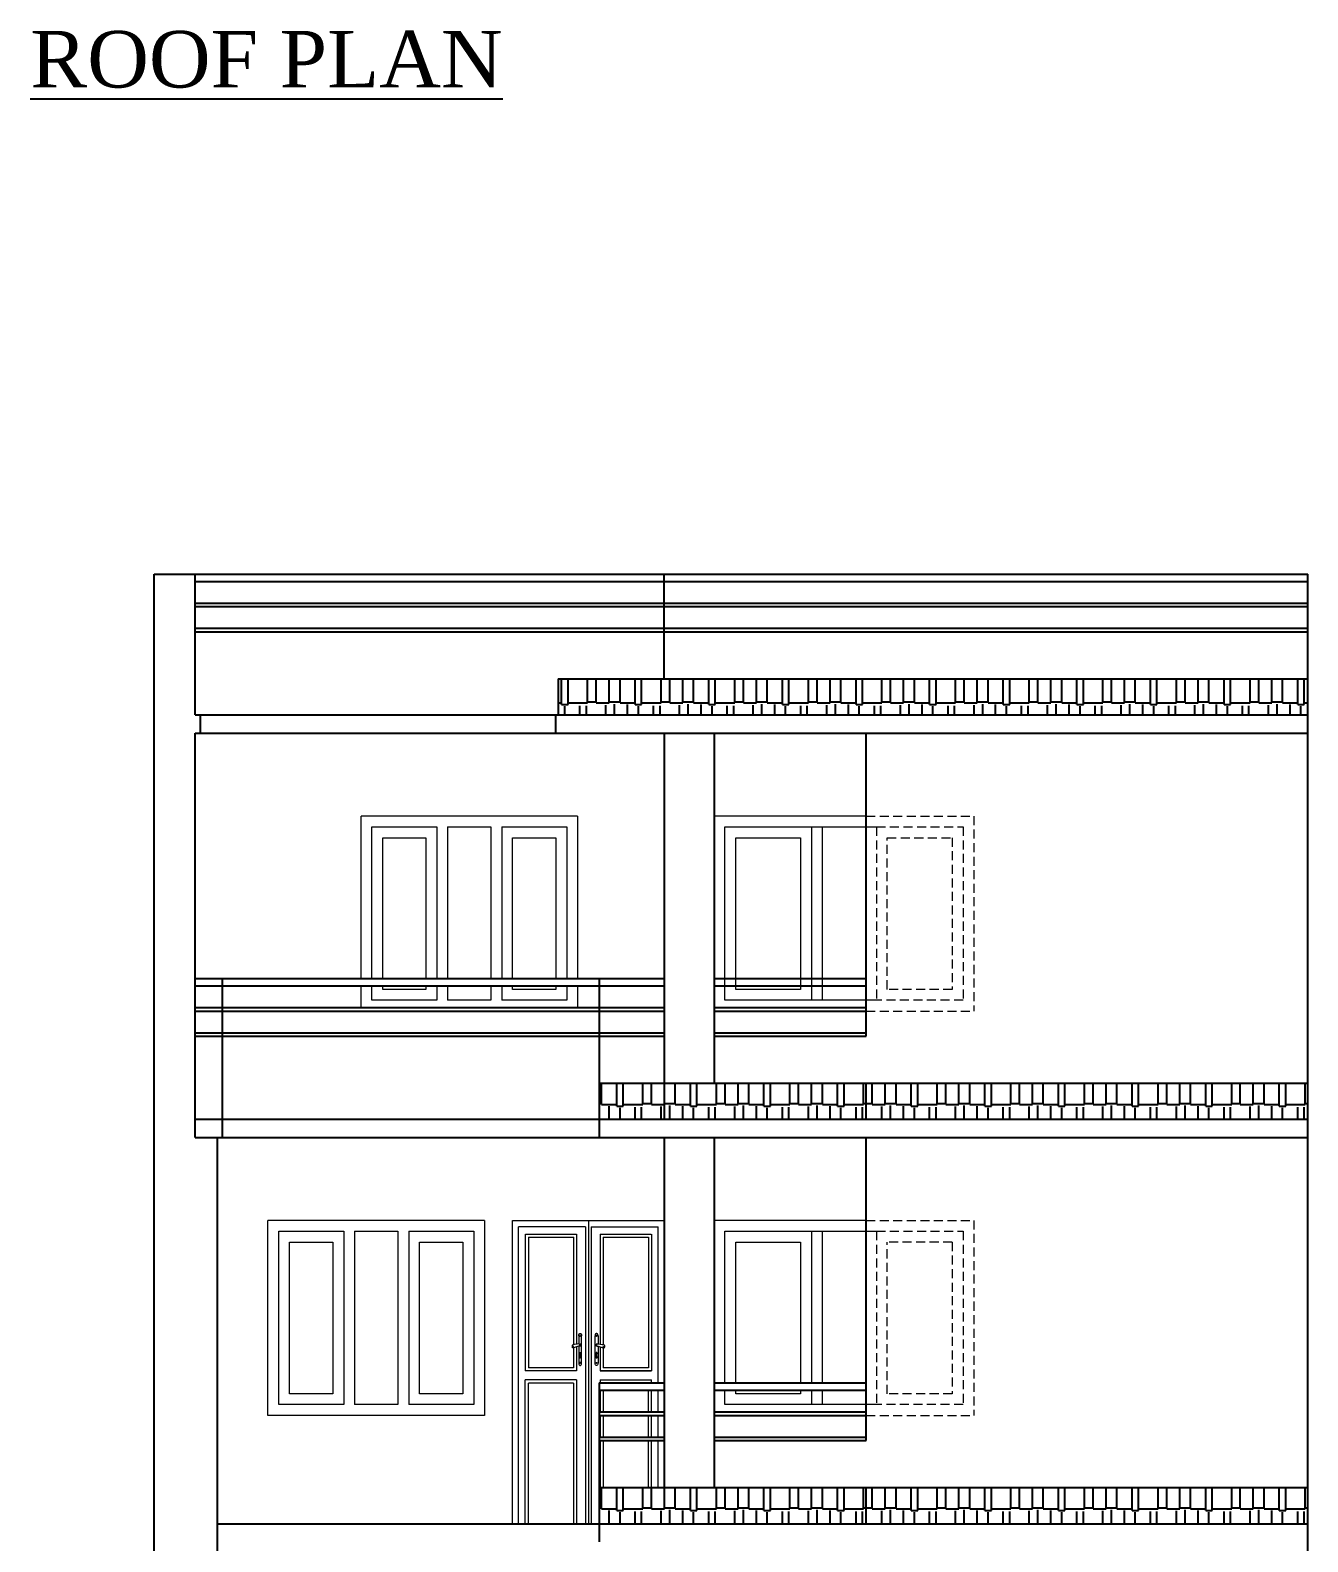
# Model space of a CAD drawing. Header units: inches. Extents: x -4597 to 93300, y -14139 to 5932.
# Drawn here: x -3781.1 to -3427, y -10718.3 to -10299.6 of the extents above; entities that cross this region are included whole.
import ezdxf

# ---------------------------------------------------------------- set-up
doc = ezdxf.new("R2010")
doc.units = ezdxf.units.IN
doc.header["$LTSCALE"] = 0.5
doc.header["$MEASUREMENT"] = 0
doc.linetypes.add('HIDDEN', pattern=[0.375, 0.25, -0.125])
for name, color, linetype, lineweight in [('furnitures', 45, 'Continuous', 9), ('Toilet', 7, 'Continuous', 25), ('win', 5, 'Continuous', 18)]:
    doc.layers.add(name, color=color, linetype=linetype, lineweight=lineweight)
doc.styles.get("Standard").update_dxf_attribs({"font": 'arial.ttf'})

msp = doc.modelspace()

# ---------------------------------------------------------------- hatches: boundary and pattern name
at = {"layer": 'Toilet'}
h = msp.add_hatch(dxfattribs=at)
h.set_pattern_fill('AR-RSHKE', color=256, scale=0.6, style=0)
h.set_pattern_definition([(0, (-9162.846, 2114.055), (15.3, 7.2), [3.6, -3, 4.2, -1.8, 5.4, -2.4]), (0, (-9159.246, 2114.355), (15.3, 7.2), [3, -11.4, 2.4, -3.6]), (0, (-9152.046, 2113.605), (15.3, 7.2), [1.8, -18.6]), (90, (-9162.846, 2114.0547), (-5.1, 7.2), [6.9, -21.9]), (90, (-9159.246, 2114.0547), (-5.1, 7.2), [6.75, -22.05]), (90, (-9156.246, 2114.0547), (-5.1, 7.2), [6.3, -22.5]), (90, (-9152.046, 2113.6047), (-5.1, 7.2), [6.9, -21.9]), (90, (-9150.246, 2113.6047), (-5.1, 7.2), [6.9, -21.9]), (90, (-9144.846, 2114.0547), (-5.1, 7.2), [6.6, -22.2])])
h.paths.add_polyline_path([(-3634.82, -10479.26), (-3634.82, -10489.26), (-3427.05, -10489.26), (-3427.05, -10479.26)])
h = msp.add_hatch(dxfattribs=at)
h.set_pattern_fill('AR-RSHKE', color=256, scale=0.6, style=0)
h.set_pattern_definition([(0, (-9162.846, 2226.055), (15.3, 7.2), [3.6, -3, 4.2, -1.8, 5.4, -2.4]), (0, (-9159.246, 2226.355), (15.3, 7.2), [3, -11.4, 2.4, -3.6]), (0, (-9152.046, 2225.605), (15.3, 7.2), [1.8, -18.6]), (90, (-9162.846, 2226.0547), (-5.1, 7.2), [6.9, -21.9]), (90, (-9159.246, 2226.0547), (-5.1, 7.2), [6.75, -22.05]), (90, (-9156.246, 2226.0547), (-5.1, 7.2), [6.3, -22.5]), (90, (-9152.046, 2225.6047), (-5.1, 7.2), [6.9, -21.9]), (90, (-9150.246, 2225.6047), (-5.1, 7.2), [6.9, -21.9]), (90, (-9144.846, 2226.0547), (-5.1, 7.2), [6.6, -22.2])])
h.paths.add_polyline_path([(-3427.05, -10591.26), (-3623.41, -10591.26), (-3623.41, -10601.26), (-3427.05, -10601.26)])
h = msp.add_hatch(dxfattribs=at)
h.set_pattern_fill('AR-RSHKE', color=256, scale=0.6, style=0)
h.set_pattern_definition([(0, (-9162.846, 2114.055), (15.3, 7.2), [3.6, -3, 4.2, -1.8, 5.4, -2.4]), (0, (-9159.246, 2114.355), (15.3, 7.2), [3, -11.4, 2.4, -3.6]), (0, (-9152.046, 2113.605), (15.3, 7.2), [1.8, -18.6]), (90, (-9162.846, 2114.0547), (-5.1, 7.2), [6.9, -21.9]), (90, (-9159.246, 2114.0547), (-5.1, 7.2), [6.75, -22.05]), (90, (-9156.246, 2114.0547), (-5.1, 7.2), [6.3, -22.5]), (90, (-9152.046, 2113.6047), (-5.1, 7.2), [6.9, -21.9]), (90, (-9150.246, 2113.6047), (-5.1, 7.2), [6.9, -21.9]), (90, (-9144.846, 2114.0547), (-5.1, 7.2), [6.6, -22.2])])
h.paths.add_polyline_path([(-3427.05, -10703.26), (-3623.41, -10703.26), (-3623.41, -10713.26), (-3427.05, -10713.26)])

# ---------------------------------------------------------------- linework, layer by layer
at = {"layer": 'furnitures'}
for p, q in [((-3647.41, -10629.26), (-3605.41, -10629.26)), ((-3647.41, -10629.26), (-3605.41, -10629.26)), ((-3647.41, -10713.26), (-3647.41, -10629.26)), ((-3647.41, -10629.26), (-3605.41, -10629.26)), ((-3626.41, -10629.26), (-3626.41, -10713.26)), ((-3605.41, -10703.26), (-3605.41, -10629.26)), ((-3645.76, -10713.26), (-3645.76, -10631.06)), ((-3627.2, -10631.06), (-3645.76, -10631.06)), ((-3643.92, -10633.06), (-3643.92, -10670.93)), ((-3643.84, -10633.06), (-3629.68, -10633.06)), ((-3629.68, -10633.06), (-3629.68, -10663.53)), ((-3627.2, -10631.06), (-3627.2, -10713.26)), ((-3625.62, -10631.06), (-3625.62, -10713.26)), ((-3625.62, -10631.06), (-3607.06, -10631.06)), ((-3623.14, -10633.06), (-3623.14, -10663.53)), ((-3623.14, -10633.06), (-3608.98, -10633.06)), ((-3608.91, -10633.06), (-3608.91, -10670.93)), ((-3607.06, -10674.26), (-3607.06, -10631.06)), ((-3643.04, -10633.94), (-3643.04, -10670.06)), ((-3642.97, -10633.94), (-3630.48, -10633.94)), ((-3630.56, -10633.94), (-3630.56, -10663.61)), ((-3622.27, -10633.94), (-3622.27, -10663.61)), ((-3622.27, -10633.94), (-3609.78, -10633.94)), ((-3609.78, -10633.94), (-3609.78, -10670.06)), ((-3629.09, -10661.22), (-3629.05, -10660.92)), ((-3629.09, -10661.22), (-3629.09, -10663.48)), ((-3629.05, -10660.92), (-3628.94, -10660.68)), ((-3628.94, -10660.68), (-3628.77, -10660.55)), ((-3628.77, -10660.55), (-3628.59, -10660.55)), ((-3628.76, -10661.15), (-3628.77, -10661.24)), ((-3628.77, -10661.24), (-3628.76, -10661.33)), ((-3628.71, -10661.09), (-3628.76, -10661.15)), ((-3628.76, -10661.24), (-3628.75, -10661.16)), ((-3628.75, -10661.32), (-3628.76, -10661.24)), ((-3628.76, -10661.33), (-3628.71, -10661.38)), ((-3628.75, -10661.16), (-3628.71, -10661.11)), ((-3628.71, -10661.37), (-3628.75, -10661.32)), ((-3628.66, -10661.09), (-3628.71, -10661.09)), ((-3628.71, -10661.11), (-3628.66, -10661.11)), ((-3628.66, -10661.37), (-3628.71, -10661.37)), ((-3628.71, -10661.38), (-3628.66, -10661.38)), ((-3628.61, -10661.15), (-3628.66, -10661.09)), ((-3628.66, -10661.11), (-3628.62, -10661.16)), ((-3628.62, -10661.32), (-3628.66, -10661.37)), ((-3628.66, -10661.38), (-3628.61, -10661.33)), ((-3628.62, -10661.16), (-3628.6, -10661.24)), ((-3628.6, -10661.24), (-3628.62, -10661.32)), ((-3628.59, -10661.24), (-3628.61, -10661.15)), ((-3628.61, -10661.33), (-3628.59, -10661.24)), ((-3628.59, -10660.55), (-3628.43, -10660.68)), ((-3628.43, -10660.68), (-3628.32, -10660.92)), ((-3628.32, -10660.92), (-3628.28, -10661.22)), ((-3628.28, -10668.74), (-3628.28, -10661.22)), ((-3624.5, -10660.92), (-3624.54, -10661.22)), ((-3624.54, -10668.74), (-3624.54, -10661.22)), ((-3624.39, -10660.68), (-3624.5, -10660.92)), ((-3624.23, -10660.55), (-3624.39, -10660.68)), ((-3624.05, -10660.55), (-3624.23, -10660.55)), ((-3624.23, -10661.24), (-3624.21, -10661.15)), ((-3624.21, -10661.33), (-3624.23, -10661.24)), ((-3624.2, -10661.16), (-3624.22, -10661.24)), ((-3624.22, -10661.24), (-3624.2, -10661.32)), ((-3624.21, -10661.15), (-3624.17, -10661.09)), ((-3624.17, -10661.38), (-3624.21, -10661.33)), ((-3624.16, -10661.11), (-3624.2, -10661.16)), ((-3624.2, -10661.32), (-3624.16, -10661.37)), ((-3624.17, -10661.09), (-3624.11, -10661.09)), ((-3624.11, -10661.38), (-3624.17, -10661.38)), ((-3624.11, -10661.11), (-3624.16, -10661.11)), ((-3624.16, -10661.37), (-3624.11, -10661.37)), ((-3624.11, -10661.09), (-3624.06, -10661.15)), ((-3624.07, -10661.16), (-3624.11, -10661.11)), ((-3624.11, -10661.37), (-3624.07, -10661.32)), ((-3624.06, -10661.33), (-3624.11, -10661.38)), ((-3624.06, -10661.24), (-3624.07, -10661.16)), ((-3624.07, -10661.32), (-3624.06, -10661.24)), ((-3624.06, -10661.15), (-3624.05, -10661.24)), ((-3624.05, -10661.24), (-3624.06, -10661.33)), ((-3623.88, -10660.68), (-3624.05, -10660.55)), ((-3623.77, -10660.92), (-3623.88, -10660.68)), ((-3623.73, -10661.22), (-3623.77, -10660.92)), ((-3623.73, -10661.22), (-3623.73, -10663.48)), ((-3630.86, -10663.92), (-3630.85, -10663.87)), ((-3630.86, -10663.92), (-3630.86, -10663.92)), ((-3630.86, -10663.92), (-3630.86, -10663.95)), ((-3630.86, -10663.95), (-3630.85, -10663.92)), ((-3630.86, -10663.95), (-3630.86, -10663.99)), ((-3630.86, -10663.99), (-3630.86, -10664.04)), ((-3630.86, -10664.04), (-3630.86, -10664.1)), ((-3630.86, -10664.1), (-3630.86, -10664.16)), ((-3630.86, -10664.16), (-3630.86, -10664.22)), ((-3630.86, -10664.22), (-3630.86, -10664.28)), ((-3630.86, -10664.28), (-3630.86, -10664.33)), ((-3630.86, -10664.33), (-3630.86, -10664.37)), ((-3630.86, -10664.37), (-3630.86, -10664.39)), ((-3630.86, -10664.39), (-3630.86, -10664.4)), ((-3630.85, -10664.45), (-3630.86, -10664.4)), ((-3630.82, -10663.78), (-3630.85, -10663.84)), ((-3630.85, -10663.87), (-3630.85, -10663.84)), ((-3630.85, -10663.88), (-3630.84, -10663.85)), ((-3630.85, -10663.88), (-3630.85, -10663.88)), ((-3630.85, -10663.88), (-3630.85, -10663.92)), ((-3630.85, -10663.92), (-3630.85, -10663.88)), ((-3630.85, -10663.92), (-3630.84, -10663.89)), ((-3630.85, -10663.92), (-3630.85, -10663.92)), ((-3630.85, -10663.92), (-3630.85, -10663.95)), ((-3630.85, -10664.03), (-3630.85, -10663.92)), ((-3630.85, -10664.16), (-3630.85, -10664.09)), ((-3630.85, -10664.35), (-3630.85, -10664.23)), ((-3630.85, -10664.45), (-3630.85, -10664.4)), ((-3630.85, -10664.47), (-3630.85, -10664.45)), ((-3630.82, -10664.52), (-3630.85, -10664.47)), ((-3630.84, -10663.85), (-3630.84, -10663.85)), ((-3630.84, -10663.89), (-3630.84, -10663.88)), ((-3630.78, -10663.74), (-3630.82, -10663.78)), ((-3630.82, -10664.51), (-3630.78, -10664.53)), ((-3630.82, -10664.51), (-3630.82, -10664.52)), ((-3630.78, -10664.54), (-3630.82, -10664.52)), ((-3630.81, -10664.15), (-3630.77, -10664.14)), ((-3630.81, -10664.15), (-3630.81, -10664.25)), ((-3630.81, -10664.25), (-3630.77, -10664.24)), ((-3630.78, -10663.74), (-3630.53, -10663.6)), ((-3630.78, -10664.53), (-3630.78, -10664.54)), ((-3630.78, -10664.53), (-3630.78, -10664.54)), ((-3630.54, -10664.56), (-3630.78, -10664.53)), ((-3630.78, -10664.53), (-3630.78, -10664.53)), ((-3630.53, -10664.57), (-3630.78, -10664.54)), ((-3630.77, -10664.14), (-3630.77, -10664.24)), ((-3630.49, -10664.21), (-3630.77, -10664.24)), ((-3630.77, -10664.24), (-3630.77, -10664.34)), ((-3630.5, -10664.33), (-3630.77, -10664.34)), ((-3630.56, -10664.57), (-3630.56, -10670.06)), ((-3630.54, -10664.56), (-3630.53, -10664.57)), ((-3630.28, -10663.58), (-3630.53, -10663.6)), ((-3630.28, -10664.48), (-3630.53, -10664.57)), ((-3630.5, -10664.33), (-3630.49, -10664.21)), ((-3629.71, -10663.54), (-3630.28, -10663.58)), ((-3629.71, -10664.27), (-3630.28, -10664.48)), ((-3630.28, -10664.47), (-3630.28, -10664.47)), ((-3629.68, -10663.53), (-3629.71, -10663.54)), ((-3629.68, -10664.26), (-3629.71, -10664.27)), ((-3629.11, -10663.48), (-3629.68, -10663.53)), ((-3629.68, -10663.53), (-3629.68, -10663.58)), ((-3629.11, -10664.07), (-3629.68, -10664.26)), ((-3629.68, -10664.25), (-3629.68, -10664.26)), ((-3629.68, -10664.26), (-3629.68, -10670.93)), ((-3629.09, -10663.48), (-3629.11, -10663.48)), ((-3629.09, -10664.06), (-3629.11, -10664.07)), ((-3629.09, -10663.48), (-3629.09, -10663.56)), ((-3629.04, -10663.48), (-3629.09, -10663.48)), ((-3629.09, -10663.62), (-3629.09, -10663.63)), ((-3629.09, -10664.06), (-3629.09, -10664.06)), ((-3629.09, -10664.06), (-3629.09, -10668.74)), ((-3629.04, -10664.06), (-3629.09, -10664.06)), ((-3629.04, -10663.48), (-3628.97, -10663.49)), ((-3628.97, -10664.05), (-3629.04, -10664.06)), ((-3628.97, -10663.49), (-3628.9, -10663.49)), ((-3628.9, -10664.05), (-3628.97, -10664.05)), ((-3628.9, -10663.49), (-3628.84, -10663.5)), ((-3628.84, -10664.05), (-3628.9, -10664.05)), ((-3628.83, -10667.04), (-3628.85, -10667.1)), ((-3628.85, -10667.1), (-3628.84, -10667.23)), ((-3628.84, -10663.5), (-3628.78, -10663.5)), ((-3628.78, -10664.04), (-3628.84, -10664.05)), ((-3628.84, -10667.23), (-3628.79, -10667.34)), ((-3628.83, -10667.04), (-3628.82, -10666.98)), ((-3628.82, -10665.99), (-3628.79, -10665.87)), ((-3628.81, -10666.12), (-3628.82, -10665.99)), ((-3628.82, -10666.98), (-3628.8, -10666.92)), ((-3628.81, -10666.12), (-3628.79, -10666.18)), ((-3628.8, -10666.92), (-3628.79, -10666.87)), ((-3628.79, -10665.87), (-3628.72, -10665.8)), ((-3628.78, -10666.19), (-3628.79, -10666.18)), ((-3628.79, -10666.87), (-3628.78, -10666.81)), ((-3628.79, -10667.34), (-3628.72, -10667.4)), ((-3628.78, -10663.5), (-3628.73, -10663.5)), ((-3628.73, -10664.04), (-3628.78, -10664.04)), ((-3628.78, -10666.21), (-3628.78, -10666.19)), ((-3628.77, -10666.22), (-3628.78, -10666.21)), ((-3628.78, -10666.81), (-3628.77, -10666.75)), ((-3628.77, -10663.72), (-3628.76, -10663.66)), ((-3628.77, -10663.77), (-3628.77, -10663.72)), ((-3628.77, -10663.83), (-3628.77, -10663.77)), ((-3628.76, -10663.88), (-3628.77, -10663.83)), ((-3628.77, -10666.24), (-3628.77, -10666.22)), ((-3628.77, -10666.25), (-3628.77, -10666.24)), ((-3628.76, -10666.27), (-3628.77, -10666.25)), ((-3628.77, -10666.75), (-3628.76, -10666.69)), ((-3628.76, -10663.66), (-3628.74, -10663.62)), ((-3628.74, -10663.92), (-3628.76, -10663.88)), ((-3628.76, -10666.29), (-3628.76, -10666.27)), ((-3628.76, -10666.32), (-3628.76, -10666.29)), ((-3628.75, -10666.43), (-3628.76, -10666.32)), ((-3628.76, -10666.69), (-3628.75, -10666.63)), ((-3628.75, -10666.54), (-3628.75, -10666.43)), ((-3628.75, -10666.63), (-3628.75, -10666.54)), ((-3628.74, -10663.62), (-3628.73, -10663.61)), ((-3628.71, -10663.96), (-3628.74, -10663.92)), ((-3628.73, -10663.5), (-3628.69, -10663.51)), ((-3628.69, -10664.03), (-3628.73, -10664.04)), ((-3628.72, -10665.8), (-3628.65, -10665.8)), ((-3628.68, -10663.98), (-3628.71, -10663.96)), ((-3628.7, -10663.58), (-3628.68, -10663.56)), ((-3628.69, -10663.51), (-3628.67, -10663.51)), ((-3628.67, -10664.03), (-3628.69, -10664.03)), ((-3628.68, -10663.56), (-3628.65, -10663.56)), ((-3628.65, -10663.98), (-3628.68, -10663.98)), ((-3628.67, -10663.51), (-3628.65, -10663.51)), ((-3628.65, -10664.03), (-3628.67, -10664.03)), ((-3628.61, -10663.52), (-3628.65, -10663.51)), ((-3628.65, -10663.56), (-3628.62, -10663.56)), ((-3628.62, -10663.98), (-3628.65, -10663.98)), ((-3628.65, -10664.03), (-3628.61, -10664.02)), ((-3628.65, -10665.8), (-3628.58, -10665.87)), ((-3628.65, -10667.4), (-3628.58, -10667.34)), ((-3628.62, -10663.56), (-3628.59, -10663.59)), ((-3628.59, -10663.96), (-3628.62, -10663.98)), ((-3628.62, -10666.43), (-3628.61, -10666.32)), ((-3628.62, -10666.54), (-3628.62, -10666.43)), ((-3628.61, -10666.63), (-3628.62, -10666.54)), ((-3628.57, -10663.55), (-3628.61, -10663.52)), ((-3628.61, -10664.02), (-3628.57, -10663.99)), ((-3628.61, -10666.27), (-3628.6, -10666.25)), ((-3628.61, -10666.29), (-3628.61, -10666.27)), ((-3628.61, -10666.32), (-3628.61, -10666.29)), ((-3628.61, -10666.69), (-3628.61, -10666.63)), ((-3628.6, -10666.75), (-3628.61, -10666.69)), ((-3628.6, -10666.22), (-3628.59, -10666.21)), ((-3628.6, -10666.24), (-3628.6, -10666.22)), ((-3628.6, -10666.25), (-3628.6, -10666.24)), ((-3628.59, -10666.81), (-3628.6, -10666.75)), ((-3628.59, -10663.59), (-3628.58, -10663.59)), ((-3628.56, -10663.92), (-3628.59, -10663.96)), ((-3628.59, -10666.19), (-3628.58, -10666.18)), ((-3628.59, -10666.21), (-3628.59, -10666.19)), ((-3628.58, -10666.87), (-3628.59, -10666.81)), ((-3628.58, -10665.87), (-3628.55, -10665.99)), ((-3628.56, -10666.12), (-3628.58, -10666.18)), ((-3628.57, -10666.92), (-3628.58, -10666.87)), ((-3628.58, -10667.34), (-3628.53, -10667.23)), ((-3628.54, -10663.59), (-3628.57, -10663.55)), ((-3628.57, -10663.99), (-3628.54, -10663.95)), ((-3628.55, -10666.98), (-3628.57, -10666.92)), ((-3628.55, -10663.9), (-3628.56, -10663.92)), ((-3628.55, -10665.99), (-3628.56, -10666.12)), ((-3628.55, -10663.64), (-3628.54, -10663.66)), ((-3628.53, -10667.04), (-3628.55, -10666.98)), ((-3628.54, -10663.59), (-3628.54, -10663.59)), ((-3628.52, -10663.65), (-3628.54, -10663.59)), ((-3628.54, -10663.66), (-3628.53, -10663.72)), ((-3628.54, -10663.95), (-3628.52, -10663.9)), ((-3628.54, -10663.95), (-3628.54, -10663.95)), ((-3628.53, -10663.72), (-3628.52, -10663.77)), ((-3628.52, -10663.77), (-3628.53, -10663.83)), ((-3628.53, -10663.83), (-3628.53, -10663.84)), ((-3628.53, -10667.04), (-3628.52, -10667.1)), ((-3628.53, -10667.23), (-3628.52, -10667.1)), ((-3628.5, -10663.71), (-3628.52, -10663.65)), ((-3628.52, -10663.9), (-3628.5, -10663.84)), ((-3628.5, -10663.77), (-3628.5, -10663.71)), ((-3628.5, -10663.84), (-3628.5, -10663.77)), ((-3624.33, -10663.77), (-3624.32, -10663.71)), ((-3624.32, -10663.84), (-3624.33, -10663.77)), ((-3624.32, -10663.71), (-3624.31, -10663.65)), ((-3624.31, -10663.9), (-3624.32, -10663.84)), ((-3624.31, -10663.65), (-3624.28, -10663.59)), ((-3624.28, -10663.95), (-3624.31, -10663.9)), ((-3624.29, -10663.72), (-3624.3, -10663.77)), ((-3624.3, -10663.77), (-3624.29, -10663.83)), ((-3624.29, -10667.04), (-3624.3, -10667.1)), ((-3624.29, -10667.23), (-3624.3, -10667.1)), ((-3624.28, -10663.66), (-3624.29, -10663.72)), ((-3624.29, -10663.83), (-3624.29, -10663.84)), ((-3624.29, -10667.04), (-3624.27, -10666.98)), ((-3624.24, -10667.34), (-3624.29, -10667.23)), ((-3624.28, -10663.59), (-3624.25, -10663.55)), ((-3624.28, -10663.59), (-3624.28, -10663.59)), ((-3624.27, -10663.64), (-3624.28, -10663.66)), ((-3624.25, -10663.99), (-3624.28, -10663.95)), ((-3624.28, -10663.95), (-3624.28, -10663.95)), ((-3624.27, -10663.9), (-3624.26, -10663.92)), ((-3624.24, -10665.87), (-3624.27, -10665.99)), ((-3624.27, -10665.99), (-3624.27, -10666.12)), ((-3624.27, -10666.12), (-3624.24, -10666.18)), ((-3624.27, -10666.98), (-3624.26, -10666.92)), ((-3624.26, -10663.92), (-3624.24, -10663.96)), ((-3624.26, -10666.92), (-3624.24, -10666.87)), ((-3624.25, -10663.55), (-3624.21, -10663.52)), ((-3624.21, -10664.02), (-3624.25, -10663.99)), ((-3624.21, -10663.56), (-3624.24, -10663.59)), ((-3624.24, -10663.59), (-3624.24, -10663.59)), ((-3624.24, -10663.96), (-3624.21, -10663.98)), ((-3624.18, -10665.8), (-3624.24, -10665.87)), ((-3624.24, -10666.19), (-3624.24, -10666.18)), ((-3624.23, -10666.21), (-3624.24, -10666.19)), ((-3624.24, -10666.87), (-3624.23, -10666.81)), ((-3624.18, -10667.4), (-3624.24, -10667.34)), ((-3624.23, -10666.22), (-3624.23, -10666.21)), ((-3624.22, -10666.24), (-3624.23, -10666.22)), ((-3624.23, -10666.81), (-3624.22, -10666.75)), ((-3624.22, -10666.25), (-3624.22, -10666.24)), ((-3624.22, -10666.27), (-3624.22, -10666.25)), ((-3624.21, -10666.29), (-3624.22, -10666.27)), ((-3624.22, -10666.75), (-3624.21, -10666.69)), ((-3624.21, -10663.52), (-3624.17, -10663.51)), ((-3624.17, -10663.56), (-3624.21, -10663.56)), ((-3624.21, -10663.98), (-3624.17, -10663.98)), ((-3624.17, -10664.03), (-3624.21, -10664.02)), ((-3624.21, -10666.32), (-3624.21, -10666.29)), ((-3624.2, -10666.43), (-3624.21, -10666.32)), ((-3624.21, -10666.63), (-3624.2, -10666.54)), ((-3624.21, -10666.69), (-3624.21, -10666.63)), ((-3624.2, -10666.54), (-3624.2, -10666.43)), ((-3624.1, -10665.8), (-3624.18, -10665.8)), ((-3624.16, -10663.51), (-3624.17, -10663.51)), ((-3624.14, -10663.56), (-3624.17, -10663.56)), ((-3624.17, -10663.98), (-3624.14, -10663.98)), ((-3624.17, -10664.03), (-3624.16, -10664.03)), ((-3624.13, -10663.51), (-3624.16, -10663.51)), ((-3624.16, -10664.03), (-3624.13, -10664.03)), ((-3624.12, -10663.58), (-3624.14, -10663.56)), ((-3624.14, -10663.98), (-3624.11, -10663.96)), ((-3624.09, -10663.5), (-3624.13, -10663.51)), ((-3624.13, -10664.03), (-3624.09, -10664.04)), ((-3624.11, -10663.96), (-3624.08, -10663.92)), ((-3624.03, -10665.87), (-3624.1, -10665.8)), ((-3624.03, -10667.34), (-3624.1, -10667.4)), ((-3624.04, -10663.5), (-3624.09, -10663.5)), ((-3624.08, -10663.62), (-3624.09, -10663.61)), ((-3624.09, -10664.04), (-3624.04, -10664.04)), ((-3624.06, -10663.66), (-3624.08, -10663.62)), ((-3624.08, -10663.92), (-3624.06, -10663.88)), ((-3624.07, -10666.43), (-3624.06, -10666.32)), ((-3624.07, -10666.54), (-3624.07, -10666.43)), ((-3624.07, -10666.63), (-3624.07, -10666.54)), ((-3624.06, -10666.69), (-3624.07, -10666.63)), ((-3624.05, -10663.72), (-3624.06, -10663.66)), ((-3624.06, -10663.88), (-3624.05, -10663.83)), ((-3624.06, -10666.25), (-3624.05, -10666.24)), ((-3624.06, -10666.27), (-3624.06, -10666.25)), ((-3624.06, -10666.29), (-3624.06, -10666.27)), ((-3624.06, -10666.32), (-3624.06, -10666.29)), ((-3624.05, -10666.75), (-3624.06, -10666.69)), ((-3624.05, -10663.77), (-3624.05, -10663.72)), ((-3624.05, -10663.83), (-3624.05, -10663.77)), ((-3624.05, -10666.22), (-3624.04, -10666.21)), ((-3624.05, -10666.24), (-3624.05, -10666.22)), ((-3624.04, -10666.81), (-3624.05, -10666.75)), ((-3623.99, -10663.5), (-3624.04, -10663.5)), ((-3624.04, -10664.04), (-3623.99, -10664.05)), ((-3624.04, -10666.19), (-3624.03, -10666.18)), ((-3624.04, -10666.21), (-3624.04, -10666.19)), ((-3624.03, -10666.87), (-3624.04, -10666.81)), ((-3624, -10665.99), (-3624.03, -10665.87)), ((-3624.01, -10666.12), (-3624.03, -10666.18)), ((-3624.02, -10666.92), (-3624.03, -10666.87)), ((-3623.98, -10667.23), (-3624.03, -10667.34)), ((-3624, -10666.98), (-3624.02, -10666.92)), ((-3624.01, -10666.12), (-3624, -10665.99)), ((-3623.99, -10667.04), (-3624, -10666.98)), ((-3623.92, -10663.49), (-3623.99, -10663.5)), ((-3623.99, -10664.05), (-3623.92, -10664.05)), ((-3623.99, -10667.04), (-3623.97, -10667.1)), ((-3623.97, -10667.1), (-3623.98, -10667.23)), ((-3623.85, -10663.49), (-3623.92, -10663.49)), ((-3623.92, -10664.05), (-3623.85, -10664.05)), ((-3623.78, -10663.48), (-3623.85, -10663.49)), ((-3623.85, -10664.05), (-3623.78, -10664.06)), ((-3623.78, -10663.48), (-3623.73, -10663.48)), ((-3623.78, -10664.06), (-3623.73, -10664.06)), ((-3623.73, -10663.48), (-3623.73, -10663.56)), ((-3623.73, -10663.48), (-3623.71, -10663.48)), ((-3623.73, -10663.62), (-3623.73, -10663.63)), ((-3623.73, -10664.06), (-3623.73, -10664.06)), ((-3623.73, -10664.06), (-3623.73, -10668.74)), ((-3623.73, -10664.06), (-3623.71, -10664.07)), ((-3623.71, -10663.48), (-3623.14, -10663.53)), ((-3623.71, -10664.07), (-3623.14, -10664.26)), ((-3623.14, -10663.53), (-3623.11, -10663.54)), ((-3623.14, -10663.53), (-3623.14, -10663.58)), ((-3623.14, -10664.25), (-3623.14, -10664.26)), ((-3623.14, -10664.26), (-3623.11, -10664.27)), ((-3623.14, -10664.26), (-3623.14, -10670.93)), ((-3623.11, -10663.54), (-3622.54, -10663.58)), ((-3623.11, -10664.27), (-3622.54, -10664.48)), ((-3622.54, -10663.58), (-3622.29, -10663.6)), ((-3622.54, -10664.47), (-3622.54, -10664.47)), ((-3622.54, -10664.48), (-3622.29, -10664.57)), ((-3622.32, -10664.33), (-3622.33, -10664.21)), ((-3622.33, -10664.21), (-3622.05, -10664.24)), ((-3622.32, -10664.33), (-3622.05, -10664.34)), ((-3622.04, -10663.74), (-3622.29, -10663.6)), ((-3622.29, -10664.57), (-3622.04, -10664.54)), ((-3622.28, -10664.56), (-3622.29, -10664.57)), ((-3622.28, -10664.56), (-3622.04, -10664.53)), ((-3622.27, -10664.57), (-3622.27, -10670.06)), ((-3622.05, -10664.14), (-3622.05, -10664.24)), ((-3622.01, -10664.15), (-3622.05, -10664.14)), ((-3622.05, -10664.24), (-3622.05, -10664.34)), ((-3622.01, -10664.25), (-3622.05, -10664.24)), ((-3622.04, -10663.74), (-3622, -10663.78)), ((-3622.01, -10664.51), (-3622.04, -10664.53)), ((-3622.04, -10664.54), (-3622, -10664.52)), ((-3622.04, -10664.53), (-3622.04, -10664.54)), ((-3622.04, -10664.53), (-3622.04, -10664.54)), ((-3622.04, -10664.53), (-3622.04, -10664.53)), ((-3622.01, -10664.15), (-3622.01, -10664.25)), ((-3622.01, -10664.51), (-3622, -10664.52)), ((-3622, -10663.78), (-3621.98, -10663.84)), ((-3622, -10664.52), (-3621.98, -10664.47)), ((-3621.97, -10663.87), (-3621.98, -10663.84)), ((-3621.98, -10663.85), (-3621.98, -10663.85)), ((-3621.97, -10663.88), (-3621.98, -10663.85)), ((-3621.98, -10663.89), (-3621.98, -10663.88)), ((-3621.97, -10663.92), (-3621.98, -10663.89)), ((-3621.98, -10664.47), (-3621.97, -10664.45)), ((-3621.97, -10663.92), (-3621.97, -10663.87)), ((-3621.97, -10663.88), (-3621.97, -10663.88)), ((-3621.97, -10663.88), (-3621.97, -10663.92)), ((-3621.97, -10663.92), (-3621.97, -10663.88)), ((-3621.97, -10663.92), (-3621.96, -10663.92)), ((-3621.96, -10663.95), (-3621.97, -10663.92)), ((-3621.97, -10663.92), (-3621.97, -10663.92)), ((-3621.97, -10663.92), (-3621.97, -10663.95)), ((-3621.97, -10664.03), (-3621.97, -10663.92)), ((-3621.97, -10664.16), (-3621.97, -10664.09)), ((-3621.97, -10664.35), (-3621.97, -10664.23)), ((-3621.96, -10664.39), (-3621.97, -10664.4)), ((-3621.97, -10664.45), (-3621.97, -10664.4)), ((-3621.97, -10664.45), (-3621.97, -10664.4)), ((-3621.96, -10663.92), (-3621.96, -10663.95)), ((-3621.96, -10663.95), (-3621.96, -10663.99)), ((-3621.96, -10663.99), (-3621.96, -10664.04)), ((-3621.96, -10664.04), (-3621.96, -10664.1)), ((-3621.96, -10664.1), (-3621.96, -10664.16)), ((-3621.96, -10664.16), (-3621.96, -10664.22)), ((-3621.96, -10664.22), (-3621.96, -10664.28)), ((-3621.96, -10664.28), (-3621.96, -10664.33)), ((-3621.96, -10664.33), (-3621.96, -10664.37)), ((-3621.96, -10664.37), (-3621.96, -10664.39)), ((-3629.68, -10670.93), (-3643.92, -10670.93)), ((-3630.56, -10670.06), (-3643.04, -10670.06)), ((-3629.09, -10668.74), (-3629.05, -10669.04)), ((-3629.05, -10669.04), (-3628.94, -10669.28)), ((-3628.94, -10669.28), (-3628.77, -10669.41)), ((-3628.76, -10668.65), (-3628.77, -10668.74)), ((-3628.77, -10668.74), (-3628.76, -10668.83)), ((-3628.77, -10669.41), (-3628.59, -10669.41)), ((-3628.71, -10668.59), (-3628.76, -10668.65)), ((-3628.76, -10668.74), (-3628.75, -10668.66)), ((-3628.75, -10668.82), (-3628.76, -10668.74)), ((-3628.76, -10668.83), (-3628.71, -10668.88)), ((-3628.75, -10668.66), (-3628.71, -10668.61)), ((-3628.71, -10668.87), (-3628.75, -10668.82)), ((-3628.72, -10667.4), (-3628.65, -10667.4)), ((-3628.66, -10668.59), (-3628.71, -10668.59)), ((-3628.71, -10668.61), (-3628.66, -10668.61)), ((-3628.66, -10668.87), (-3628.71, -10668.87)), ((-3628.71, -10668.88), (-3628.66, -10668.88)), ((-3628.61, -10668.65), (-3628.66, -10668.59)), ((-3628.66, -10668.61), (-3628.62, -10668.66)), ((-3628.62, -10668.82), (-3628.66, -10668.87)), ((-3628.66, -10668.88), (-3628.61, -10668.83)), ((-3628.62, -10668.66), (-3628.6, -10668.74)), ((-3628.6, -10668.74), (-3628.62, -10668.82)), ((-3628.59, -10668.74), (-3628.61, -10668.65)), ((-3628.61, -10668.83), (-3628.59, -10668.74)), ((-3628.59, -10669.41), (-3628.43, -10669.28)), ((-3628.43, -10669.28), (-3628.32, -10669.04)), ((-3628.32, -10669.04), (-3628.28, -10668.74)), ((-3624.5, -10669.04), (-3624.54, -10668.74)), ((-3624.39, -10669.28), (-3624.5, -10669.04)), ((-3624.23, -10669.41), (-3624.39, -10669.28)), ((-3624.23, -10668.74), (-3624.21, -10668.65)), ((-3624.21, -10668.83), (-3624.23, -10668.74)), ((-3624.05, -10669.41), (-3624.23, -10669.41)), ((-3624.2, -10668.66), (-3624.22, -10668.74)), ((-3624.22, -10668.74), (-3624.2, -10668.82)), ((-3624.21, -10668.65), (-3624.17, -10668.59)), ((-3624.17, -10668.88), (-3624.21, -10668.83)), ((-3624.16, -10668.61), (-3624.2, -10668.66)), ((-3624.2, -10668.82), (-3624.16, -10668.87)), ((-3624.1, -10667.4), (-3624.18, -10667.4)), ((-3624.17, -10668.59), (-3624.11, -10668.59)), ((-3624.11, -10668.88), (-3624.17, -10668.88)), ((-3624.11, -10668.61), (-3624.16, -10668.61)), ((-3624.16, -10668.87), (-3624.11, -10668.87)), ((-3624.11, -10668.59), (-3624.06, -10668.65)), ((-3624.07, -10668.66), (-3624.11, -10668.61)), ((-3624.11, -10668.87), (-3624.07, -10668.82)), ((-3624.06, -10668.83), (-3624.11, -10668.88)), ((-3624.06, -10668.74), (-3624.07, -10668.66)), ((-3624.07, -10668.82), (-3624.06, -10668.74)), ((-3624.06, -10668.65), (-3624.05, -10668.74)), ((-3624.05, -10668.74), (-3624.06, -10668.83)), ((-3623.88, -10669.28), (-3624.05, -10669.41)), ((-3623.77, -10669.04), (-3623.88, -10669.28)), ((-3623.73, -10668.74), (-3623.77, -10669.04)), ((-3623.14, -10670.93), (-3608.91, -10670.93)), ((-3608.91, -10670.93), (-3623.14, -10670.93)), ((-3609.78, -10670.06), (-3622.27, -10670.06)), ((-3629.68, -10673.44), (-3643.92, -10673.44)), ((-3643.92, -10713.26), (-3643.92, -10673.44)), ((-3630.56, -10674.31), (-3643.04, -10674.31)), ((-3643.04, -10713.26), (-3643.04, -10674.31)), ((-3630.56, -10674.31), (-3630.56, -10713.26)), ((-3629.68, -10673.44), (-3629.68, -10713.26)), ((-3623.14, -10673.44), (-3623.14, -10674.26)), ((-3623.14, -10673.44), (-3608.91, -10673.44)), ((-3608.91, -10674.26), (-3608.91, -10673.44)), ((-3623.14, -10676.26), (-3623.14, -10682.26)), ((-3622.27, -10676.26), (-3622.27, -10682.26)), ((-3609.78, -10682.26), (-3609.78, -10676.26)), ((-3608.91, -10682.26), (-3608.91, -10676.26)), ((-3607.06, -10682.26), (-3607.06, -10676.26)), ((-3623.14, -10683.26), (-3623.14, -10689.26)), ((-3622.27, -10683.26), (-3622.27, -10689.26)), ((-3609.78, -10689.26), (-3609.78, -10683.26)), ((-3608.91, -10689.26), (-3608.91, -10683.26)), ((-3607.06, -10689.26), (-3607.06, -10683.26)), ((-3623.14, -10690.26), (-3623.14, -10703.26)), ((-3622.27, -10690.26), (-3622.27, -10703.26)), ((-3609.78, -10703.26), (-3609.78, -10690.26)), ((-3608.91, -10703.26), (-3608.91, -10690.26)), ((-3607.06, -10703.26), (-3607.06, -10690.26))]:
    msp.add_line(p, q, dxfattribs=at)
at = {"layer": 'Toilet'}
for p, q in [((-3746.71, -10937.26), (-3746.71, -10450.26)), ((-3746.71, -10450.26), (-3427.05, -10450.26)), ((-3735.35, -10489.26), (-3735.35, -10450.26)), ((-3735.35, -10452.26), (-3427.05, -10452.26)), ((-3605.41, -10479.26), (-3605.41, -10450.26)), ((-3427.05, -10489.26), (-3427.05, -10450.26)), ((-3735.35, -10458.26), (-3427.05, -10458.26)), ((-3735.35, -10459.26), (-3427.05, -10459.26)), ((-3735.35, -10465.26), (-3427.05, -10465.26)), ((-3735.35, -10466.26), (-3427.05, -10466.26)), ((-3634.82, -10479.26), (-3427.05, -10479.26)), ((-3634.82, -10479.26), (-3634.82, -10489.26)), ((-3735.35, -10489.26), (-3427.05, -10489.26)), ((-3734.02, -10489.26), (-3734.02, -10494.26)), ((-3635.41, -10494.26), (-3635.41, -10489.26)), ((-3427.05, -10937.26), (-3427.05, -10489.26)), ((-3735.35, -10494.26), (-3427.05, -10494.26)), ((-3735.35, -10606.26), (-3735.35, -10494.26)), ((-3605.41, -10494.26), (-3605.41, -10601.26)), ((-3591.41, -10591.26), (-3591.41, -10494.26)), ((-3549.41, -10578.26), (-3549.41, -10494.26)), ((-3735.35, -10562.26), (-3605.41, -10562.26)), ((-3727.78, -10606.26), (-3727.78, -10562.26)), ((-3623.41, -10562.26), (-3623.41, -10606.26)), ((-3591.41, -10562.26), (-3549.41, -10562.26)), ((-3735.35, -10564.26), (-3605.41, -10564.26)), ((-3591.41, -10564.26), (-3549.41, -10564.26)), ((-3735.35, -10570.26), (-3605.41, -10570.26)), ((-3591.41, -10570.26), (-3549.41, -10570.26)), ((-3735.35, -10571.26), (-3605.41, -10571.26)), ((-3591.41, -10571.26), (-3549.41, -10571.26)), ((-3735.35, -10577.26), (-3605.41, -10577.26)), ((-3735.35, -10578.26), (-3605.41, -10578.26)), ((-3591.41, -10577.26), (-3549.41, -10577.26)), ((-3591.41, -10578.26), (-3549.41, -10578.26)), ((-3623.41, -10591.26), (-3427.05, -10591.26)), ((-3549.41, -10601.26), (-3549.41, -10591.26)), ((-3735.35, -10601.26), (-3427.05, -10601.26)), ((-3735.35, -10606.26), (-3427.05, -10606.26)), ((-3729.19, -10937.26), (-3729.19, -10606.26)), ((-3605.41, -10606.26), (-3605.41, -10703.26)), ((-3591.41, -10703.26), (-3591.41, -10606.26)), ((-3549.41, -10690.26), (-3549.41, -10606.26)), ((-3623.41, -10674.26), (-3605.41, -10674.26)), ((-3623.41, -10674.26), (-3623.41, -10713.26)), ((-3591.41, -10674.26), (-3549.41, -10674.26)), ((-3623.41, -10676.26), (-3605.41, -10676.26)), ((-3591.41, -10676.26), (-3549.41, -10676.26)), ((-3623.41, -10682.26), (-3605.41, -10682.26)), ((-3623.41, -10683.26), (-3605.41, -10683.26)), ((-3591.41, -10682.26), (-3549.41, -10682.26)), ((-3591.41, -10683.26), (-3549.41, -10683.26)), ((-3623.41, -10689.26), (-3605.41, -10689.26)), ((-3623.41, -10690.26), (-3605.41, -10690.26)), ((-3591.41, -10689.26), (-3549.41, -10689.26)), ((-3591.41, -10690.26), (-3549.41, -10690.26)), ((-3623.41, -10703.26), (-3427.05, -10703.26)), ((-3549.41, -10713.26), (-3549.41, -10703.26)), ((-3729.19, -10713.26), (-3427.05, -10713.26)), ((-3623.41, -10713.26), (-3623.41, -10718.26))]:
    msp.add_line(p, q, dxfattribs=at)
at = {"layer": 'win'}
for p, q in [((-3629.41, -10517.26), (-3689.41, -10517.26)), ((-3689.41, -10562.26), (-3689.41, -10517.26)), ((-3686.41, -10562.26), (-3686.41, -10520.26)), ((-3686.41, -10520.26), (-3668.41, -10520.26)), ((-3668.41, -10520.26), (-3668.41, -10562.26)), ((-3665.41, -10520.26), (-3653.41, -10520.26)), ((-3665.41, -10520.26), (-3665.41, -10562.26)), ((-3653.41, -10520.26), (-3653.41, -10562.26)), ((-3650.41, -10520.26), (-3632.41, -10520.26)), ((-3650.41, -10520.26), (-3650.41, -10562.26)), ((-3632.41, -10520.26), (-3632.41, -10562.26)), ((-3629.41, -10517.26), (-3629.41, -10562.26)), ((-3549.41, -10517.26), (-3591.58, -10517.26)), ((-3591.58, -10571.26), (-3591.58, -10517.26)), ((-3588.58, -10568.26), (-3588.58, -10520.26)), ((-3588.58, -10520.26), (-3561.58, -10520.26)), ((-3564.58, -10520.26), (-3546.58, -10520.26)), ((-3564.58, -10520.26), (-3564.58, -10568.26)), ((-3561.58, -10520.26), (-3561.58, -10568.26)), ((-3549.58, -10520.26), (-3549.58, -10568.26)), ((-3683.41, -10562.26), (-3683.41, -10523.26)), ((-3683.41, -10523.26), (-3671.41, -10523.26)), ((-3671.41, -10523.26), (-3671.41, -10562.26)), ((-3647.41, -10523.26), (-3635.41, -10523.26)), ((-3647.41, -10562.26), (-3647.41, -10523.26)), ((-3635.41, -10523.26), (-3635.41, -10562.26)), ((-3585.58, -10565.26), (-3585.58, -10523.26)), ((-3585.58, -10523.26), (-3567.58, -10523.26)), ((-3567.58, -10523.26), (-3567.58, -10565.26)), ((-3689.41, -10570.26), (-3689.41, -10564.26)), ((-3686.41, -10568.26), (-3686.41, -10564.26)), ((-3683.41, -10565.26), (-3683.41, -10564.26)), ((-3671.41, -10565.26), (-3683.41, -10565.26)), ((-3671.41, -10564.26), (-3671.41, -10565.26)), ((-3668.41, -10564.26), (-3668.41, -10568.26)), ((-3665.41, -10564.26), (-3665.41, -10568.26)), ((-3653.41, -10564.26), (-3653.41, -10568.26)), ((-3650.41, -10564.26), (-3650.41, -10568.26)), ((-3647.41, -10565.26), (-3647.41, -10564.26)), ((-3635.41, -10565.26), (-3647.41, -10565.26)), ((-3635.41, -10564.26), (-3635.41, -10565.26)), ((-3632.41, -10564.26), (-3632.41, -10568.26)), ((-3629.41, -10564.26), (-3629.41, -10570.26)), ((-3567.58, -10565.26), (-3585.58, -10565.26)), ((-3668.41, -10568.26), (-3686.41, -10568.26)), ((-3632.41, -10568.26), (-3650.41, -10568.26)), ((-3561.58, -10568.26), (-3588.58, -10568.26)), ((-3629.41, -10571.26), (-3689.41, -10571.26)), ((-3689.41, -10571.26), (-3689.41, -10571.26)), ((-3629.41, -10571.26), (-3629.41, -10571.26)), ((-3549.41, -10571.26), (-3591.58, -10571.26)), ((-3655.19, -10629.26), (-3715.19, -10629.26)), ((-3715.19, -10683.26), (-3715.19, -10629.26)), ((-3655.19, -10629.26), (-3655.19, -10683.26)), ((-3549.41, -10629.26), (-3591.41, -10629.26)), ((-3712.19, -10680.26), (-3712.19, -10632.26)), ((-3712.19, -10632.26), (-3694.19, -10632.26)), ((-3694.19, -10632.26), (-3694.19, -10680.26)), ((-3691.19, -10632.26), (-3679.19, -10632.26)), ((-3691.19, -10632.26), (-3691.19, -10680.26)), ((-3679.19, -10632.26), (-3679.19, -10680.26)), ((-3676.19, -10632.26), (-3658.19, -10632.26)), ((-3676.19, -10632.26), (-3676.19, -10680.26)), ((-3658.19, -10632.26), (-3658.19, -10680.26)), ((-3588.58, -10674.26), (-3588.58, -10632.26)), ((-3588.58, -10632.26), (-3561.58, -10632.26)), ((-3564.58, -10632.26), (-3546.58, -10632.26)), ((-3564.58, -10632.26), (-3564.58, -10674.26)), ((-3561.58, -10632.26), (-3561.58, -10674.26)), ((-3549.58, -10632.26), (-3549.58, -10680.26)), ((-3709.19, -10677.26), (-3709.19, -10635.26)), ((-3709.19, -10635.26), (-3697.19, -10635.26)), ((-3697.19, -10635.26), (-3697.19, -10677.26)), ((-3673.19, -10635.26), (-3661.19, -10635.26)), ((-3673.19, -10677.26), (-3673.19, -10635.26)), ((-3661.19, -10635.26), (-3661.19, -10677.26)), ((-3585.58, -10674.26), (-3585.58, -10635.26)), ((-3585.58, -10635.26), (-3567.58, -10635.26)), ((-3567.58, -10635.26), (-3567.58, -10674.26)), ((-3697.19, -10677.26), (-3709.19, -10677.26)), ((-3661.19, -10677.26), (-3673.19, -10677.26)), ((-3588.58, -10680.26), (-3588.58, -10676.26)), ((-3585.58, -10677.26), (-3585.58, -10676.26)), ((-3567.58, -10677.26), (-3585.58, -10677.26)), ((-3567.58, -10676.26), (-3567.58, -10677.26)), ((-3564.58, -10676.26), (-3564.58, -10680.26)), ((-3561.58, -10676.26), (-3561.58, -10680.26)), ((-3655.19, -10683.26), (-3715.19, -10683.26)), ((-3694.19, -10680.26), (-3712.19, -10680.26)), ((-3658.19, -10680.26), (-3676.19, -10680.26)), ((-3549.41, -10683.26), (-3591.41, -10683.26)), ((-3561.58, -10680.26), (-3588.58, -10680.26))]:
    msp.add_line(p, q, dxfattribs=at)
at = {"layer": 'win', "linetype": 'HIDDEN', "ltscale": 20}
for p, q in [((-3549.41, -10517.26), (-3519.58, -10517.26)), ((-3546.58, -10520.26), (-3522.58, -10520.26)), ((-3546.58, -10520.26), (-3546.58, -10568.26)), ((-3522.58, -10520.26), (-3522.58, -10568.26)), ((-3519.58, -10517.26), (-3519.58, -10571.26)), ((-3543.58, -10523.26), (-3525.58, -10523.26)), ((-3543.58, -10565.26), (-3543.58, -10523.26)), ((-3525.58, -10523.26), (-3525.58, -10565.26)), ((-3525.58, -10565.26), (-3543.58, -10565.26)), ((-3522.58, -10568.26), (-3546.58, -10568.26)), ((-3549.41, -10571.26), (-3519.58, -10571.26)), ((-3549.41, -10629.26), (-3519.58, -10629.26)), ((-3519.58, -10629.26), (-3519.58, -10683.26)), ((-3546.58, -10632.26), (-3522.58, -10632.26)), ((-3546.58, -10632.26), (-3546.58, -10680.26)), ((-3522.58, -10632.26), (-3522.58, -10680.26)), ((-3543.58, -10677.26), (-3543.58, -10635.26)), ((-3525.58, -10635.26), (-3543.58, -10635.26)), ((-3525.58, -10635.26), (-3525.58, -10677.26)), ((-3525.58, -10677.26), (-3543.58, -10677.26)), ((-3549.41, -10683.26), (-3519.58, -10683.26)), ((-3522.58, -10680.26), (-3546.58, -10680.26))]:
    msp.add_line(p, q, dxfattribs=at)
at = {"layer": 'win'}
for points in [[(-3635.41, -10523.26), (-3635.41, -10562.26)], [(-3635.41, -10564.26), (-3635.41, -10565.26)], [(-3653.41, -10568.26), (-3665.41, -10568.26)], [(-3546.58, -10568.26), (-3564.58, -10568.26)], [(-3661.19, -10635.26), (-3661.19, -10677.26)], [(-3679.19, -10680.26), (-3691.19, -10680.26)], [(-3546.58, -10680.26), (-3564.58, -10680.26)]]:
    msp.add_lwpolyline(points, dxfattribs=at)

# ---------------------------------------------------------------- texts
at = {"insert": (-3715.61, -10299.78), "char_height": 15.68, "attachment_point": 2}
msp.add_mtext_dynamic_manual_height_columns('{\\fTimes New Roman|b0|i0|c0|p18;\\LROOF PLAN}', width=359.7895, gutter_width=50, heights=[0], dxfattribs=at)

doc.saveas('drawing.dxf')
